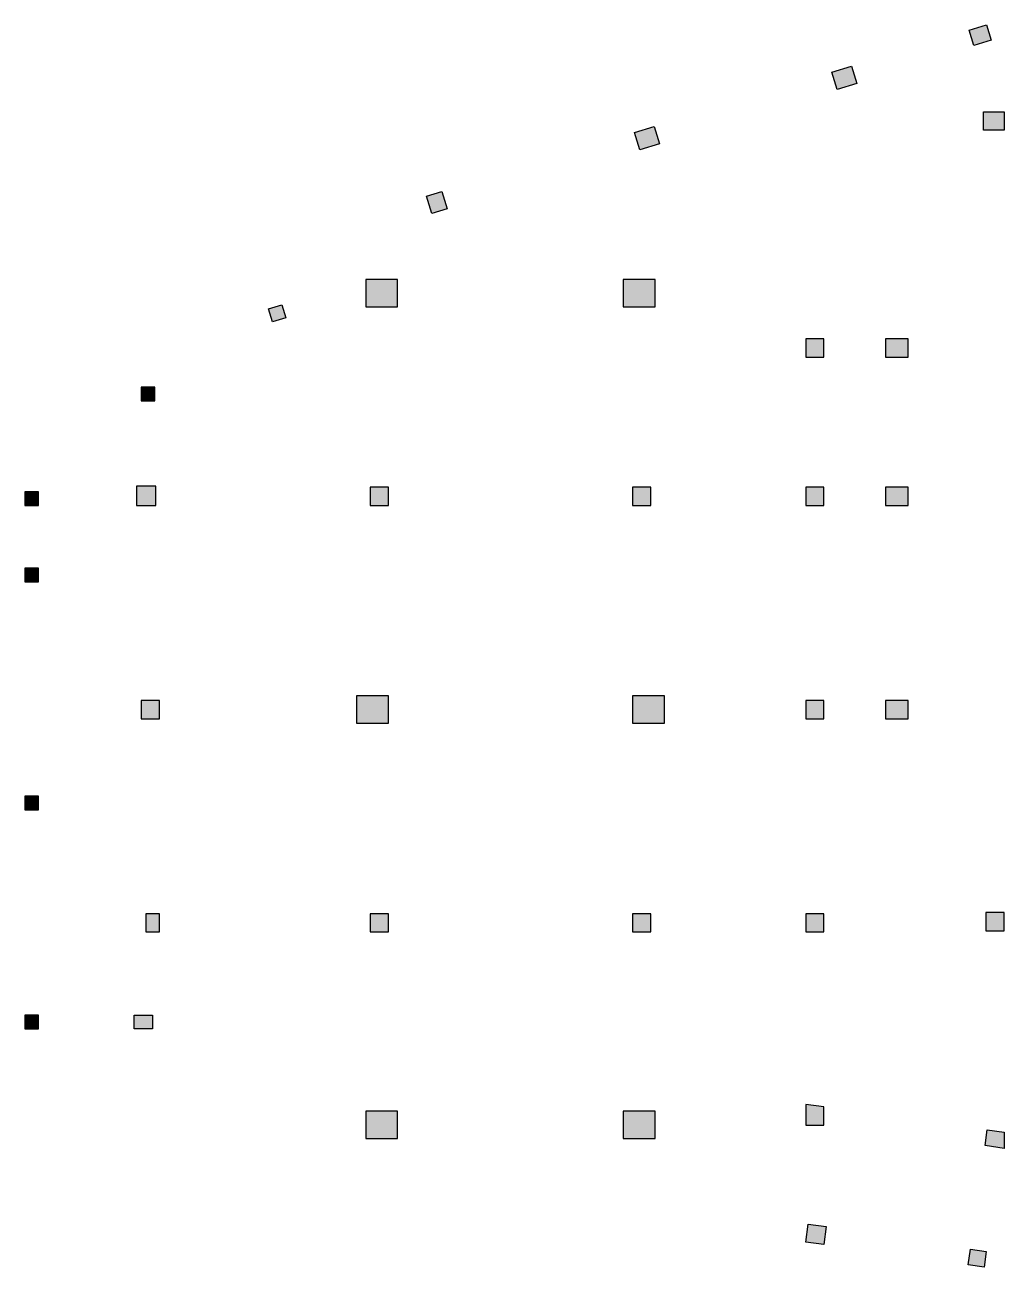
# Model space of a CAD drawing. Header units: millimetres. Extents: x 168518 to 211472, y 99359 to 153820.
import ezdxf

# ---------------------------------------------------------------- set-up
doc = ezdxf.new("R2010")
doc.units = ezdxf.units.MM
doc.header["$LTSCALE"] = 1000
doc.layers.add('S-COLU-HATCH', color=30, linetype='Continuous')
doc.layers.add('S-COLU-LINE1', color=6, linetype='Continuous')

msp = doc.modelspace()

# ---------------------------------------------------------------- hatches: boundary and pattern name
at = {"layer": 'S-COLU-HATCH'}
h = msp.add_hatch(color=0, dxfattribs=at)
h.dxf.hatch_style = 1
h.paths.add_polyline_path([(210903, 153150), (210138, 152917), (209933, 153586), (210698, 153820)])
h = msp.add_hatch(color=0, dxfattribs=at)
h.dxf.hatch_style = 1
h.paths.add_polyline_path([(203909, 151744), (204769, 152008), (205003, 151243), (204142, 150979)])
h = msp.add_hatch(color=0, dxfattribs=at)
h.dxf.hatch_style = 1
h.paths.add_polyline_path([(210568, 150003), (211468, 150003), (211468, 149203), (210568, 149203)])
h = msp.add_hatch(color=0, dxfattribs=at)
h.dxf.hatch_style = 1
h.paths.add_polyline_path([(195254, 149099), (196114, 149362), (196348, 148597), (195488, 148334)])
h = msp.add_hatch(color=0, dxfattribs=at)
h.dxf.hatch_style = 1
h.paths.add_polyline_path([(186140, 146313), (186810, 146518), (187043, 145753), (186374, 145548)])
h = msp.add_hatch(color=0, dxfattribs=at)
h.dxf.hatch_style = 1
h.paths.add_polyline_path([(183468, 142653), (183468, 141453), (184868, 141453), (184868, 142653)])
h = msp.add_hatch(color=0, dxfattribs=at)
h.dxf.hatch_style = 1
h.paths.add_polyline_path([(194768, 142653), (194768, 141453), (196168, 141453), (196168, 142653)])
h = msp.add_hatch(color=0, dxfattribs=at)
h.dxf.hatch_style = 1
h.paths.add_polyline_path([(179212, 141372), (179786, 141548), (179961, 140974), (179387, 140799)])
h = msp.add_hatch(color=0, dxfattribs=at)
h.dxf.hatch_style = 1
h.paths.add_polyline_path([(202768, 140053), (202768, 139253), (203568, 139253), (203568, 140053)])
h = msp.add_hatch(color=0, dxfattribs=at)
h.dxf.hatch_style = 1
h.paths.add_polyline_path([(206268, 140053), (206268, 139253), (207268, 139253), (207268, 140053)])
h = msp.add_hatch(color=0, dxfattribs=at)
h.dxf.hatch_style = 1
h.paths.add_polyline_path([(173618, 137933), (173618, 137333), (174218, 137333), (174218, 137933)])
h = msp.add_hatch(color=0, dxfattribs=at)
h.dxf.hatch_style = 1
h.paths.add_polyline_path([(173418, 133603), (173418, 132753), (174268, 132753), (174268, 133603)])
h = msp.add_hatch(color=0, dxfattribs=at)
h.dxf.hatch_style = 1
h.paths.add_polyline_path([(183668, 133553), (183668, 132753), (184468, 132753), (184468, 133553)])
h = msp.add_hatch(color=0, dxfattribs=at)
h.dxf.hatch_style = 1
h.paths.add_polyline_path([(195168, 133553), (195168, 132753), (195968, 132753), (195968, 133553)])
h = msp.add_hatch(color=0, dxfattribs=at)
h.dxf.hatch_style = 1
h.paths.add_polyline_path([(202768, 133553), (202768, 132753), (203568, 132753), (203568, 133553)])
h = msp.add_hatch(color=0, dxfattribs=at)
h.dxf.hatch_style = 1
h.paths.add_polyline_path([(206268, 133553), (206268, 132753), (207268, 132753), (207268, 133553)])
h = msp.add_hatch(color=0, dxfattribs=at)
h.dxf.hatch_style = 1
h.paths.add_polyline_path([(168518, 133353), (168518, 132753), (169118, 132753), (169118, 133353)])
h = msp.add_hatch(color=0, dxfattribs=at)
h.dxf.hatch_style = 1
h.paths.add_polyline_path([(168518, 130003), (168518, 129403), (169118, 129403), (169118, 130003)])
h = msp.add_hatch(color=0, dxfattribs=at)
h.dxf.hatch_style = 1
h.paths.add_polyline_path([(173618, 124203), (173618, 123403), (174418, 123403), (174418, 124203)])
h = msp.add_hatch(color=0, dxfattribs=at)
h.dxf.hatch_style = 1
h.paths.add_polyline_path([(183068, 124403), (183068, 123203), (184468, 123203), (184468, 124403)])
h = msp.add_hatch(color=0, dxfattribs=at)
h.dxf.hatch_style = 1
h.paths.add_polyline_path([(195168, 124403), (195168, 123203), (196568, 123203), (196568, 124403)])
h = msp.add_hatch(color=0, dxfattribs=at)
h.dxf.hatch_style = 1
h.paths.add_polyline_path([(202768, 124203), (202768, 123403), (203568, 123403), (203568, 124203)])
h = msp.add_hatch(color=0, dxfattribs=at)
h.dxf.hatch_style = 1
h.paths.add_polyline_path([(206268, 124203), (206268, 123403), (207268, 123403), (207268, 124203)])
h = msp.add_hatch(color=0, dxfattribs=at)
h.dxf.hatch_style = 1
h.paths.add_polyline_path([(168518, 120003), (168518, 119403), (169118, 119403), (169118, 120003)])
h = msp.add_hatch(color=0, dxfattribs=at)
h.dxf.hatch_style = 1
h.paths.add_polyline_path([(173818, 114853), (173818, 114053), (174418, 114053), (174418, 114853)])
h = msp.add_hatch(color=0, dxfattribs=at)
h.dxf.hatch_style = 1
h.paths.add_polyline_path([(183668, 114853), (183668, 114053), (184468, 114053), (184468, 114853)])
h = msp.add_hatch(color=0, dxfattribs=at)
h.dxf.hatch_style = 1
h.paths.add_polyline_path([(195168, 114853), (195168, 114053), (195968, 114053), (195968, 114853)])
h = msp.add_hatch(color=0, dxfattribs=at)
h.dxf.hatch_style = 1
h.paths.add_polyline_path([(202768, 114853), (202768, 114053), (203568, 114053), (203568, 114853)])
h = msp.add_hatch(color=0, dxfattribs=at)
h.dxf.hatch_style = 1
h.paths.add_polyline_path([(210668, 114903), (210668, 114103), (211468, 114103), (211468, 114903)])
h = msp.add_hatch(color=0, dxfattribs=at)
h.dxf.hatch_style = 1
h.paths.add_polyline_path([(168518, 110403), (168518, 109803), (169118, 109803), (169118, 110403)])
h = msp.add_hatch(color=0, dxfattribs=at)
h.dxf.hatch_style = 1
h.paths.add_polyline_path([(173318, 110403), (174118, 110403), (174118, 109803), (173318, 109803)])
h = msp.add_hatch(color=0, dxfattribs=at)
h.dxf.hatch_style = 1
h.paths.add_polyline_path([(184868, 106203), (183468, 106203), (183468, 105003), (184868, 105003)])
h = msp.add_hatch(color=0, dxfattribs=at)
h.dxf.hatch_style = 1
h.paths.add_polyline_path([(196168, 106203), (194768, 106203), (194768, 105003), (196168, 105003)])
h = msp.add_hatch(color=0, dxfattribs=at)
h.dxf.hatch_style = 1
h.paths.add_polyline_path([(203568, 106383), (202768, 106495), (202768, 105583), (203568, 105583)])
h = msp.add_hatch(color=0, dxfattribs=at)
h.dxf.hatch_style = 1
h.paths.add_polyline_path([(210729, 105378), (211472, 105273), (211472, 104567), (210632, 104685)])
h = msp.add_hatch(color=0, dxfattribs=at)
h.dxf.hatch_style = 1
h.paths.add_polyline_path([(202878, 101250), (203670, 101139), (203559, 100347), (202767, 100458)])
h = msp.add_hatch(color=0, dxfattribs=at)
h.dxf.hatch_style = 1
h.paths.add_polyline_path([(209994, 100149), (210687, 100052), (210590, 99359), (209897, 99456)])

# ---------------------------------------------------------------- linework, layer by layer
at = {"layer": 'S-COLU-LINE1', "linetype": 'ByBlock'}
for points in [[(210903, 153150), (210138, 152917), (209933, 153586), (210698, 153820)], [(203909, 151744), (204769, 152008), (205003, 151243), (204142, 150979)], [(210568, 150003), (211468, 150003), (211468, 149203), (210568, 149203)], [(195254, 149099), (196114, 149362), (196348, 148597), (195488, 148334)], [(186140, 146313), (186810, 146518), (187043, 145753), (186374, 145548)], [(183468, 142653), (183468, 141453), (184868, 141453), (184868, 142653)], [(194768, 142653), (194768, 141453), (196168, 141453), (196168, 142653)], [(179212, 141372), (179786, 141548), (179961, 140974), (179387, 140799)], [(202768, 140053), (202768, 139253), (203568, 139253), (203568, 140053)], [(206268, 140053), (206268, 139253), (207268, 139253), (207268, 140053)], [(173618, 137933), (173618, 137333), (174218, 137333), (174218, 137933)], [(173418, 133603), (173418, 132753), (174268, 132753), (174268, 133603)], [(183668, 133553), (183668, 132753), (184468, 132753), (184468, 133553)], [(195168, 133553), (195168, 132753), (195968, 132753), (195968, 133553)], [(202768, 133553), (202768, 132753), (203568, 132753), (203568, 133553)], [(206268, 133553), (206268, 132753), (207268, 132753), (207268, 133553)], [(168518, 133353), (168518, 132753), (169118, 132753), (169118, 133353)], [(168518, 130003), (168518, 129403), (169118, 129403), (169118, 130003)], [(173618, 124203), (173618, 123403), (174418, 123403), (174418, 124203)], [(183068, 124403), (183068, 123203), (184468, 123203), (184468, 124403)], [(195168, 124403), (195168, 123203), (196568, 123203), (196568, 124403)], [(202768, 124203), (202768, 123403), (203568, 123403), (203568, 124203)], [(206268, 124203), (206268, 123403), (207268, 123403), (207268, 124203)], [(168518, 120003), (168518, 119403), (169118, 119403), (169118, 120003)], [(173818, 114853), (173818, 114053), (174418, 114053), (174418, 114853)], [(183668, 114853), (183668, 114053), (184468, 114053), (184468, 114853)], [(195168, 114853), (195168, 114053), (195968, 114053), (195968, 114853)], [(202768, 114853), (202768, 114053), (203568, 114053), (203568, 114853)], [(210668, 114903), (210668, 114103), (211468, 114103), (211468, 114903)], [(168518, 110403), (168518, 109803), (169118, 109803), (169118, 110403)], [(173318, 110403), (174118, 110403), (174118, 109803), (173318, 109803)], [(184868, 106203), (183468, 106203), (183468, 105003), (184868, 105003)], [(196168, 106203), (194768, 106203), (194768, 105003), (196168, 105003)], [(203568, 106383), (202768, 106495), (202768, 105583), (203568, 105583)]]:
    msp.add_lwpolyline(points, close=True, dxfattribs=at)
at = {"layer": 'S-COLU-LINE1'}
for points in [[(210729, 105378), (211472, 105273), (211472, 104567), (210632, 104685)], [(202878, 101250), (203670, 101139), (203559, 100347), (202767, 100458)], [(209994, 100149), (210687, 100052), (210590, 99359), (209897, 99456)]]:
    msp.add_lwpolyline(points, close=True, dxfattribs=at)

doc.saveas('drawing.dxf')
